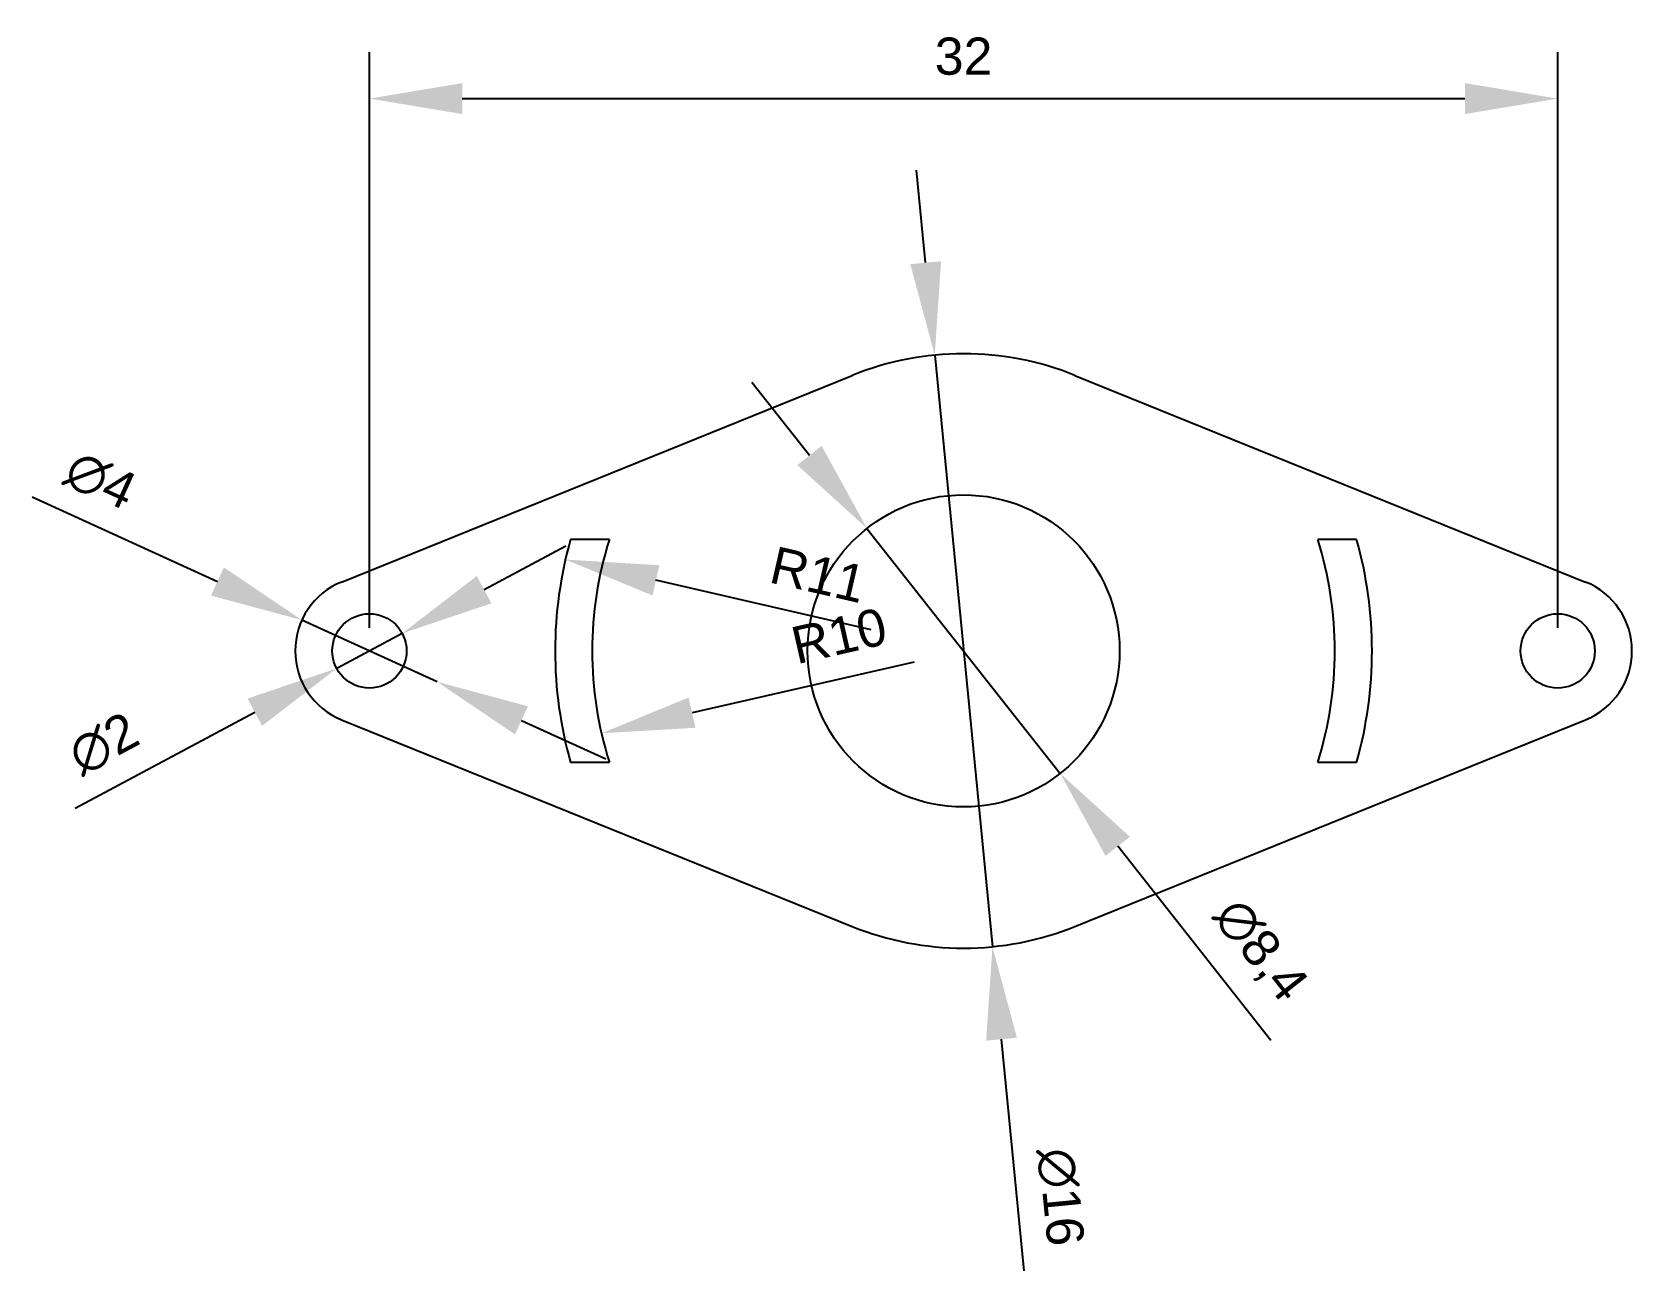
# Model space of a CAD drawing. Header units: millimetres. Extents: x 3140.4 to 3183.5, y 1799.2 to 1832.5.
import ezdxf

# ---------------------------------------------------------------- set-up
doc = ezdxf.new("R2010")
doc.units = ezdxf.units.MM
doc.styles.get("Standard").update_dxf_attribs({"font": 'arial.ttf'})
doc.dimstyles.new('ISO-25', dxfattribs={"dimtxt": 1, "dimasz": 2.5, "dimexe": 1.25, "dimexo": 0.625, "dimtad": 1, "dimtxsty": 'Standard', "dimcen": 2.5, "dimadec": 0, "dimazin": 0, "dimtfac": 1, "dimtmove": 0, "dimatfit": 3, "dimfxl": 1, "dimarcsym": 0})

# ---------------------------------------------------------------- blocks, each defined once
blk = doc.blocks.new('*D2')
at = {"color": 0, "lineweight": -2, "transparency": 16777216}
for p, q in [((3161.318, 1821.115), (3159.77, 1823.077)), ((3162.867, 1819.152), (3168.07, 1812.557)), ((3173.74, 1805.371), (3169.619, 1810.595))]:
    blk.add_line(p, q, dxfattribs=at)
at = {"color": 0, "transparency": 16777216}
for points in [[(3161.646, 1821.373), (3160.991, 1820.857), (3162.867, 1819.152)], [(3169.946, 1810.853), (3169.291, 1810.337), (3168.07, 1812.557)]]:
    blk.add_solid(points, dxfattribs=at)
at = {"layer": 'Defpoints', "color": 0, "transparency": 16777216}
for p in [(3162.867, 1819.152), (3168.07, 1812.557)]:
    blk.add_point(p, dxfattribs=at)
at = {"color": 0, "transparency": 16777216, "insert": (3173.429, 1807.771), "char_height": 1, "attachment_point": 5, "rotation": 308.2733}
blk.add_mtext('∅8,4', dxfattribs=at)
blk = doc.blocks.new('*D3')
at = {"color": 0, "lineweight": -2, "transparency": 16777216}
for p, q in [((3164.447, 1826.305), (3164.204, 1828.793)), ((3164.691, 1823.817), (3166.246, 1807.893)), ((3167.099, 1799.164), (3166.489, 1805.404))]:
    blk.add_line(p, q, dxfattribs=at)
at = {"color": 0, "transparency": 16777216}
for points in [[(3164.862, 1826.345), (3164.033, 1826.264), (3164.691, 1823.817)], [(3166.904, 1805.445), (3166.075, 1805.364), (3166.246, 1807.893)]]:
    blk.add_solid(points, dxfattribs=at)
at = {"layer": 'Defpoints', "color": 0, "transparency": 16777216}
for p in [(3164.691, 1823.817), (3166.246, 1807.893)]:
    blk.add_point(p, dxfattribs=at)
at = {"color": 0, "transparency": 16777216, "insert": (3168.074, 1801.154), "char_height": 1, "attachment_point": 5, "rotation": 275.5801}
blk.add_mtext('∅16', dxfattribs=at)
blk = doc.blocks.new('*D4')
at = {"color": 0, "lineweight": -2, "transparency": 16777216}
for p, q in [((3149.468, 1816.48), (3149.468, 1831.971)), ((3181.468, 1816.48), (3181.468, 1831.971)), ((3151.968, 1830.721), (3178.968, 1830.721))]:
    blk.add_line(p, q, dxfattribs=at)
at = {"color": 0, "transparency": 16777216}
for points in [[(3151.968, 1831.138), (3151.968, 1830.305), (3149.468, 1830.721)], [(3178.968, 1831.138), (3178.968, 1830.305), (3181.468, 1830.721)]]:
    blk.add_solid(points, dxfattribs=at)
at = {"layer": 'Defpoints', "color": 0, "transparency": 16777216}
for p in [(3181.468, 1830.721), (3149.468, 1815.855), (3181.468, 1815.855)]:
    blk.add_point(p, dxfattribs=at)
at = {"color": 0, "transparency": 16777216, "insert": (3165.468, 1831.857), "char_height": 1, "attachment_point": 5}
blk.add_mtext('32', dxfattribs=at)
blk = doc.blocks.new('*D5')
at = {"color": 0, "lineweight": -2, "transparency": 16777216}
blk.add_line((3164.138, 1815.552), (3158.155, 1814.192), dxfattribs=at)
at = {"color": 0, "transparency": 16777216}
blk.add_solid([(3158.063, 1814.599), (3158.247, 1813.786), (3155.717, 1813.638)], dxfattribs=at)
at = {"layer": 'Defpoints', "color": 0, "transparency": 16777216}
for p in [(3165.468, 1815.855), (3155.717, 1813.638)]:
    blk.add_point(p, dxfattribs=at)
at = {"color": 0, "transparency": 16777216, "insert": (3162.114, 1816.257), "char_height": 1, "attachment_point": 5, "rotation": 12.806}
blk.add_mtext('R10', dxfattribs=at)
blk = doc.blocks.new('*D6')
at = {"color": 0, "lineweight": -2, "transparency": 16777216}
blk.add_line((3162.98, 1816.425), (3157.184, 1817.755), dxfattribs=at)
at = {"color": 0, "transparency": 16777216}
blk.add_solid([(3157.277, 1818.161), (3157.09, 1817.348), (3154.747, 1818.313)], dxfattribs=at)
at = {"layer": 'Defpoints', "color": 0, "transparency": 16777216}
for p in [(3154.747, 1818.313), (3165.468, 1815.855)]:
    blk.add_point(p, dxfattribs=at)
at = {"color": 0, "transparency": 16777216, "insert": (3161.552, 1817.909), "char_height": 1, "attachment_point": 5, "rotation": 347.0845}
blk.add_mtext('R11', dxfattribs=at)
blk = doc.blocks.new('*D7')
at = {"color": 0, "lineweight": -2, "transparency": 16777216}
for p, q in [((3152.556, 1817.504), (3154.761, 1818.681)), ((3150.351, 1816.326), (3148.586, 1815.384)), ((3141.545, 1811.623), (3146.381, 1814.206))]:
    blk.add_line(p, q, dxfattribs=at)
at = {"color": 0, "transparency": 16777216}
for points in [[(3152.359, 1817.871), (3152.752, 1817.136), (3150.351, 1816.326)], [(3146.185, 1814.573), (3146.578, 1813.838), (3148.586, 1815.384)]]:
    blk.add_solid(points, dxfattribs=at)
at = {"layer": 'Defpoints', "color": 0, "transparency": 16777216}
for p in [(3150.351, 1816.326), (3148.586, 1815.384)]:
    blk.add_point(p, dxfattribs=at)
at = {"color": 0, "transparency": 16777216, "insert": (3142.312, 1813.352), "char_height": 1, "attachment_point": 5, "rotation": 28.107}
blk.add_mtext('∅2', dxfattribs=at)
blk = doc.blocks.new('*D8')
at = {"color": 0, "lineweight": -2, "transparency": 16777216}
for p, q in [((3140.381, 1820.002), (3145.375, 1817.723)), ((3151.288, 1815.024), (3147.649, 1816.685)), ((3153.562, 1813.986), (3155.837, 1812.948))]:
    blk.add_line(p, q, dxfattribs=at)
at = {"color": 0, "transparency": 16777216}
for points in [[(3145.548, 1818.102), (3145.202, 1817.344), (3147.649, 1816.685)], [(3153.735, 1814.365), (3153.389, 1813.607), (3151.288, 1815.024)]]:
    blk.add_solid(points, dxfattribs=at)
at = {"layer": 'Defpoints', "color": 0, "transparency": 16777216}
for p in [(3147.649, 1816.685), (3151.288, 1815.024)]:
    blk.add_point(p, dxfattribs=at)
at = {"color": 0, "transparency": 16777216, "insert": (3142.224, 1820.44), "char_height": 1, "attachment_point": 5, "rotation": 335.4682}
blk.add_mtext('∅4', dxfattribs=at)

msp = doc.modelspace()

# ---------------------------------------------------------------- linework, layer by layer
for p, q in [((3148.718, 1817.709), (3162.468, 1823.271)), ((3168.468, 1823.271), (3182.218, 1817.709)), ((3155.929, 1818.855), (3154.885, 1818.855)), ((3176.051, 1818.855), (3175.008, 1818.855)), ((3148.718, 1814.001), (3162.468, 1808.439)), ((3168.468, 1808.439), (3182.218, 1814.001)), ((3155.929, 1812.855), (3154.885, 1812.855)), ((3176.051, 1812.855), (3175.008, 1812.855))]:
    msp.add_line(p, q)
for centre, radius in [((3165.468, 1815.855), 4.2), ((3149.468, 1815.855), 1), ((3181.468, 1815.855), 1)]:
    msp.add_circle(centre, radius)
for centre, radius, start, end in [((3165.468, 1815.855), 8, 67.9757, 112.0243), ((3165.468, 1815.855), 11, 164.1734, 195.8266), ((3165.468, 1815.855), 10, 162.5424, 197.4576), ((3165.468, 1815.855), 10, 342.5424, 17.4576), ((3165.468, 1815.855), 11, 344.1734, 15.8266), ((3149.468, 1815.855), 2, 112.0243, 247.9757), ((3181.468, 1815.855), 2, 292.0243, 67.9757), ((3165.468, 1815.855), 8, 247.9757, 292.0243)]:
    msp.add_arc(centre, radius, start, end)

# ---------------------------------------------------------------- dimensions: what is measured, and where the dimension line sits
at = {"color": 3}
dim = msp.add_linear_dim(base=(3181.468, 1830.721), p1=(3149.468, 1815.855), p2=(3181.468, 1815.855), dimstyle='ISO-25', dxfattribs=at)
dim.commit()
dim.dimension.update_dxf_attribs({"geometry": '*D4', "text_midpoint": (3165.468, 1831.857)})
for p1, p2, picture, middle in [((3164.691, 1823.817), (3166.246, 1807.893), '*D3', (3168.074, 1801.154)), ((3162.867, 1819.152), (3168.07, 1812.557), '*D2', (3173.429, 1807.771)), ((3151.288, 1815.024), (3147.649, 1816.685), '*D8', (3142.224, 1820.44)), ((3150.351, 1816.326), (3148.586, 1815.384), '*D7', (3142.312, 1813.352))]:
    dim = msp.add_diameter_dim_2p(p1=p1, p2=p2, dimstyle='ISO-25', dxfattribs=at)
    dim.commit()
    dim.dimension.update_dxf_attribs({"geometry": picture, "text_midpoint": middle})
for mpoint, picture, middle in [((3154.747, 1818.313), '*D6', (3161.3, 1816.811)), ((3155.717, 1813.638), '*D5', (3162.366, 1815.149))]:
    dim = msp.add_radius_dim(center=(3165.468, 1815.855), mpoint=mpoint, dimstyle='ISO-25', dxfattribs=at)
    dim.commit()
    dim.dimension.update_dxf_attribs({"geometry": picture, "text_midpoint": middle, "dimtype": 164})

doc.saveas('drawing.dxf')
